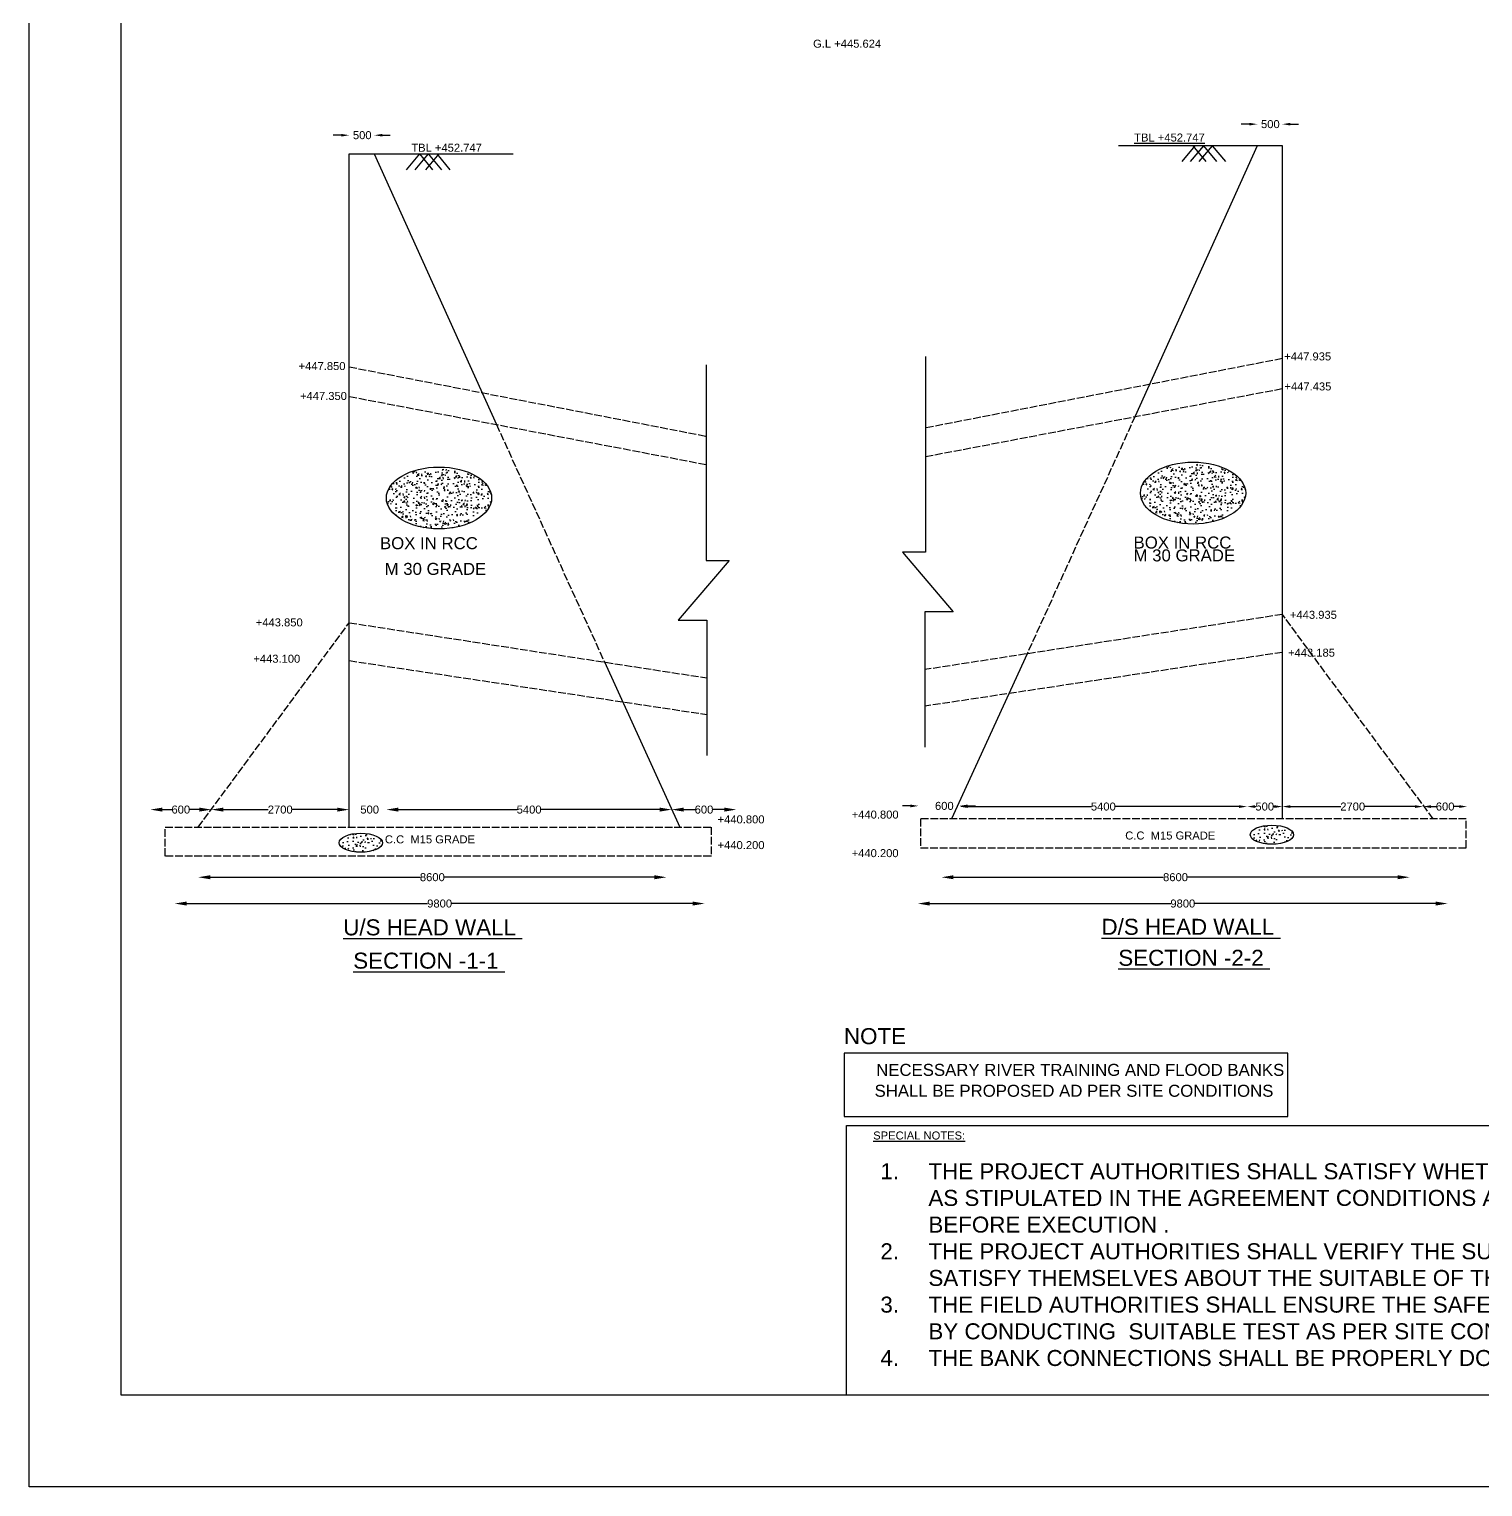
# Model space of a CAD drawing. Header units: millimetres. Extents: x 5124 to 2118060, y 2311 to 45645147.
# Drawn here: x 2058380 to 2076544, y 45603523 to 45621739 of the extents above; entities that cross this region are included whole.
import ezdxf

# ---------------------------------------------------------------- set-up
doc = ezdxf.new("R2010")
doc.units = ezdxf.units.MM
doc.header["$MEASUREMENT"] = 0
doc.linetypes.add('ACAD_ISO02W100', pattern=[15, 12, -3])
for name, color, linetype in [('DIMENSIONS', 7, 'Continuous'), ('DRAWING', 2, 'Continuous'), ('TEXT', 7, 'Continuous')]:
    doc.layers.add(name, color=color, linetype=linetype)
doc.styles.get("Standard").update_dxf_attribs({"font": 'arial.ttf', "height": 100})
doc.dimstyles.get("Standard").update_dxf_attribs({"dimtxt": 100, "dimasz": 100, "dimexe": 0.18, "dimexo": 0.0625, "dimgap": 0.09, "dimtad": 0, "dimdec": 0, "dimzin": 0, "dimdsep": 46, "dimtxsty": 'Standard', "dimcen": 0.09, "dimse1": 1, "dimse2": 1, "dimadec": 0, "dimazin": 0, "dimtfac": 1, "dimtdec": 0, "dimtofl": 0, "dimtmove": 0, "dimatfit": 3, "dimfxl": 1, "dimtolj": 1, "dimtzin": 0, "dimarcsym": 0})
pattern_1 = [(50, (0, 0), (179.31504565, -15.68803375), [18.75, -206.25]), (355, (0, 0), (-34.6878334, 188.0480334), [15, -165]), (100.4514, (14.94, -1.3), (144.6273454, 172.3598855), [15.9350475, -175.285528]), (46.1842, (0, 50), (266.8102622, -41.3797536), [28.125, -309.375]), (96.6356, (22.23, 46.55), (233.6656764, 243.5294677), [23.902572, -262.92825]), (351.1842, (0, 50), (233.6654863, 243.5296502), [22.5, -247.5]), (21, (25, 37.5), (149.22676303, -100.65472267), [18.75, -206.25]), (326, (25, 37.5), (60.828833, 181.28751126), [15, -165]), (71.4514, (37.44, 29.11), (210.05565715, 80.6326242), [15.9350475, -175.285528]), (37.5, (0, 0), (3.03996383, 83.22346346), [0, -163, 0, -167.5, 0, -165.625]), (7.5, (0, 0), (65.76738436, 98.60292797), [0, -95.5, 0, -159.25, 0, -63.125]), (327.5, (-55.75, 0), (133.45560904, -5.63871793), [0, -62.5, 0, -195, 0, -258.75]), (317.5, (-80.75, 0), (145.79654234, 25.02624558), [0, -81.25, 0, -129.5, 0, -183.75])]

# ---------------------------------------------------------------- blocks, each defined once
blk = doc.blocks.new('*D54')
at = {"layer": 'Defpoints', "color": 0, "transparency": 16777216}
for p in [(2059894, 45611977), (2060655, 45611986), (2060655, 45611986)]:
    blk.add_point(p, dxfattribs=at)
at = {"layer": 'DIMENSIONS', "color": 0, "lineweight": -2, "transparency": 16777216}
for p, q in [((2060044, 45611986), (2060164, 45611986)), ((2060505, 45611986), (2060385, 45611986))]:
    blk.add_line(p, q, dxfattribs=at)
at = {"layer": 'DIMENSIONS', "color": 0, "transparency": 16777216}
for points in [[(2060044, 45612011), (2060044, 45611961), (2059894, 45611986)], [(2060505, 45612011), (2060505, 45611961), (2060655, 45611986)]]:
    blk.add_solid(points, dxfattribs=at)
at = {"layer": 'DIMENSIONS', "color": 0, "transparency": 16777216, "insert": (2060275, 45611986), "char_height": 100, "attachment_point": 5}
blk.add_mtext('\\A1;600', dxfattribs=at)
blk = doc.blocks.new('*D55')
at = {"layer": 'Defpoints', "color": 0, "transparency": 16777216}
for p in [(2060655, 45611986), (2062379, 45611986), (2062379, 45611986)]:
    blk.add_point(p, dxfattribs=at)
at = {"layer": 'DIMENSIONS', "color": 0, "lineweight": -2, "transparency": 16777216}
for p, q in [((2060805, 45611986), (2061367, 45611986)), ((2062229, 45611986), (2061667, 45611986))]:
    blk.add_line(p, q, dxfattribs=at)
at = {"layer": 'DIMENSIONS', "color": 0, "transparency": 16777216}
for points in [[(2060805, 45612011), (2060805, 45611961), (2060655, 45611986)], [(2062229, 45612011), (2062229, 45611961), (2062379, 45611986)]]:
    blk.add_solid(points, dxfattribs=at)
at = {"layer": 'DIMENSIONS', "color": 0, "transparency": 16777216, "insert": (2061517, 45611986), "char_height": 100, "attachment_point": 5}
blk.add_mtext('\\A1;2700', dxfattribs=at)
blk = doc.blocks.new('*D56')
at = {"layer": 'Defpoints', "color": 0, "transparency": 16777216}
for p in [(2062379, 45611986), (2062844, 45611986), (2062844, 45611986)]:
    blk.add_point(p, dxfattribs=at)
at = {"layer": 'DIMENSIONS', "color": 0, "lineweight": -2, "transparency": 16777216}
for p, q in [((2062229, 45611986), (2062079, 45611986)), ((2062994, 45611986), (2063144, 45611986))]:
    blk.add_line(p, q, dxfattribs=at)
at = {"layer": 'DIMENSIONS', "color": 0, "transparency": 16777216}
for points in [[(2062229, 45612011), (2062229, 45611961), (2062379, 45611986)], [(2062994, 45612011), (2062994, 45611961), (2062844, 45611986)]]:
    blk.add_solid(points, dxfattribs=at)
at = {"layer": 'DIMENSIONS', "color": 0, "transparency": 16777216, "insert": (2062635, 45611986), "char_height": 100, "attachment_point": 5}
blk.add_mtext('\\A1;500', dxfattribs=at)
blk = doc.blocks.new('*D57')
at = {"layer": 'Defpoints', "color": 0, "transparency": 16777216}
for p in [(2062844, 45611986), (2066409, 45611991), (2066409, 45611986)]:
    blk.add_point(p, dxfattribs=at)
at = {"layer": 'DIMENSIONS', "color": 0, "lineweight": -2, "transparency": 16777216}
for p, q in [((2062994, 45611986), (2064477, 45611986)), ((2066259, 45611986), (2064776, 45611986))]:
    blk.add_line(p, q, dxfattribs=at)
at = {"layer": 'DIMENSIONS', "color": 0, "transparency": 16777216}
for points in [[(2062994, 45612011), (2062994, 45611961), (2062844, 45611986)], [(2066259, 45612011), (2066259, 45611961), (2066409, 45611986)]]:
    blk.add_solid(points, dxfattribs=at)
at = {"layer": 'DIMENSIONS', "color": 0, "transparency": 16777216, "insert": (2064627, 45611986), "char_height": 100, "attachment_point": 5}
blk.add_mtext('\\A1;5400', dxfattribs=at)
blk = doc.blocks.new('*D58')
at = {"layer": 'Defpoints', "color": 0, "transparency": 16777216}
for p in [(2066409, 45611991), (2067215, 45611991), (2067215, 45611986)]:
    blk.add_point(p, dxfattribs=at)
at = {"layer": 'DIMENSIONS', "color": 0, "lineweight": -2, "transparency": 16777216}
for p, q in [((2066559, 45611986), (2066702, 45611986)), ((2067065, 45611986), (2066923, 45611986))]:
    blk.add_line(p, q, dxfattribs=at)
at = {"layer": 'DIMENSIONS', "color": 0, "transparency": 16777216}
for points in [[(2066559, 45612011), (2066559, 45611961), (2066409, 45611986)], [(2067065, 45612011), (2067065, 45611961), (2067215, 45611986)]]:
    blk.add_solid(points, dxfattribs=at)
at = {"layer": 'DIMENSIONS', "color": 0, "transparency": 16777216, "insert": (2066812, 45611986), "char_height": 100, "attachment_point": 5}
blk.add_mtext('\\A1;600', dxfattribs=at)
blk = doc.blocks.new('*D59')
at = {"layer": 'Defpoints', "color": 0, "transparency": 16777216}
for p in [(2060492, 45611042), (2066343, 45611141), (2066343, 45611042)]:
    blk.add_point(p, dxfattribs=at)
at = {"layer": 'DIMENSIONS', "color": 0, "lineweight": -2, "transparency": 16777216}
for p, q in [((2060642, 45611141), (2063268, 45611141)), ((2066193, 45611141), (2063567, 45611141))]:
    blk.add_line(p, q, dxfattribs=at)
at = {"layer": 'DIMENSIONS', "color": 0, "transparency": 16777216}
for points in [[(2060642, 45611166), (2060642, 45611116), (2060492, 45611141)], [(2066193, 45611166), (2066193, 45611116), (2066343, 45611141)]]:
    blk.add_solid(points, dxfattribs=at)
at = {"layer": 'DIMENSIONS', "color": 0, "transparency": 16777216, "insert": (2063418, 45611141), "char_height": 100, "attachment_point": 5}
blk.add_mtext('\\A1;8600', dxfattribs=at)
blk = doc.blocks.new('*D60')
at = {"layer": 'Defpoints', "color": 0, "transparency": 16777216}
for p in [(2066820, 45610812), (2060197, 45610561), (2066820, 45610561)]:
    blk.add_point(p, dxfattribs=at)
at = {"layer": 'DIMENSIONS', "color": 0, "lineweight": -2, "transparency": 16777216}
for p, q in [((2060347, 45610812), (2063359, 45610812)), ((2066670, 45610812), (2063658, 45610812))]:
    blk.add_line(p, q, dxfattribs=at)
at = {"layer": 'DIMENSIONS', "color": 0, "transparency": 16777216}
for points in [[(2060347, 45610837), (2060347, 45610787), (2060197, 45610812)], [(2066670, 45610837), (2066670, 45610787), (2066820, 45610812)]]:
    blk.add_solid(points, dxfattribs=at)
at = {"layer": 'DIMENSIONS', "color": 0, "transparency": 16777216, "insert": (2063509, 45610812), "char_height": 100, "attachment_point": 5}
blk.add_mtext('\\A1;9800', dxfattribs=at)
blk = doc.blocks.new('*D61')
at = {"layer": 'Defpoints', "color": 0, "transparency": 16777216}
for p in [(2069779, 45611042), (2075629, 45611141), (2075629, 45611042)]:
    blk.add_point(p, dxfattribs=at)
at = {"layer": 'DIMENSIONS', "color": 0, "lineweight": -2, "transparency": 16777216}
for p, q in [((2069929, 45611141), (2072555, 45611141)), ((2075479, 45611141), (2072853, 45611141))]:
    blk.add_line(p, q, dxfattribs=at)
at = {"layer": 'DIMENSIONS', "color": 0, "transparency": 16777216}
for points in [[(2069929, 45611166), (2069929, 45611116), (2069779, 45611141)], [(2075479, 45611166), (2075479, 45611116), (2075629, 45611141)]]:
    blk.add_solid(points, dxfattribs=at)
at = {"layer": 'DIMENSIONS', "color": 0, "transparency": 16777216, "insert": (2072704, 45611141), "char_height": 100, "attachment_point": 5}
blk.add_mtext('\\A1;8600', dxfattribs=at)
blk = doc.blocks.new('*D62')
at = {"layer": 'Defpoints', "color": 0, "transparency": 16777216}
for p in [(2076106, 45610812), (2069484, 45610561), (2076106, 45610561)]:
    blk.add_point(p, dxfattribs=at)
at = {"layer": 'DIMENSIONS', "color": 0, "lineweight": -2, "transparency": 16777216}
for p, q in [((2069634, 45610812), (2072646, 45610812)), ((2075956, 45610812), (2072944, 45610812))]:
    blk.add_line(p, q, dxfattribs=at)
at = {"layer": 'DIMENSIONS', "color": 0, "transparency": 16777216}
for points in [[(2069634, 45610837), (2069634, 45610787), (2069484, 45610812)], [(2075956, 45610837), (2075956, 45610787), (2076106, 45610812)]]:
    blk.add_solid(points, dxfattribs=at)
at = {"layer": 'DIMENSIONS', "color": 0, "transparency": 16777216, "insert": (2072795, 45610812), "char_height": 100, "attachment_point": 5}
blk.add_mtext('\\A1;9800', dxfattribs=at)
blk = doc.blocks.new('*D63')
at = {"layer": 'Defpoints', "color": 0, "transparency": 16777216}
for p in [(2070005, 45612086), (2069492, 45612048), (2070005, 45612032)]:
    blk.add_point(p, dxfattribs=at)
at = {"layer": 'TEXT', "color": 0, "lineweight": -2, "transparency": 16777216}
for p, q in [((2069392, 45612032), (2069292, 45612032)), ((2070105, 45612032), (2070205, 45612032))]:
    blk.add_line(p, q, dxfattribs=at)
at = {"layer": 'TEXT', "color": 0, "transparency": 16777216}
for points in [[(2069392, 45612049), (2069392, 45612015), (2069492, 45612032)], [(2070105, 45612049), (2070105, 45612015), (2070005, 45612032)]]:
    blk.add_solid(points, dxfattribs=at)
at = {"layer": 'TEXT', "color": 0, "transparency": 16777216, "insert": (2069815, 45612032), "char_height": 100, "attachment_point": 5}
blk.add_mtext('\\A1;600', dxfattribs=at)
blk = doc.blocks.new('*D64')
at = {"layer": 'Defpoints', "color": 0, "transparency": 16777216}
for p in [(2070005, 45612032), (2073599, 45612032), (2073599, 45612024)]:
    blk.add_point(p, dxfattribs=at)
at = {"layer": 'TEXT', "color": 0, "lineweight": -2, "transparency": 16777216}
for p, q in [((2070105, 45612024), (2071653, 45612024)), ((2073499, 45612024), (2071952, 45612024))]:
    blk.add_line(p, q, dxfattribs=at)
at = {"layer": 'TEXT', "color": 0, "transparency": 16777216}
for points in [[(2070105, 45612041), (2070105, 45612007), (2070005, 45612024)], [(2073499, 45612041), (2073499, 45612007), (2073599, 45612024)]]:
    blk.add_solid(points, dxfattribs=at)
at = {"layer": 'TEXT', "color": 0, "transparency": 16777216, "insert": (2071802, 45612024), "char_height": 100, "attachment_point": 5}
blk.add_mtext('\\A1;5400', dxfattribs=at)
blk = doc.blocks.new('*D65')
at = {"layer": 'Defpoints', "color": 0, "transparency": 16777216}
for p in [(2073599, 45612024), (2074039, 45612064), (2074039, 45612024)]:
    blk.add_point(p, dxfattribs=at)
at = {"layer": 'TEXT', "color": 0, "lineweight": -2, "transparency": 16777216}
for p, q in [((2073699, 45612024), (2073709, 45612024)), ((2073939, 45612024), (2073929, 45612024))]:
    blk.add_line(p, q, dxfattribs=at)
at = {"layer": 'TEXT', "color": 0, "transparency": 16777216}
for points in [[(2073699, 45612041), (2073699, 45612007), (2073599, 45612024)], [(2073939, 45612041), (2073939, 45612007), (2074039, 45612024)]]:
    blk.add_solid(points, dxfattribs=at)
at = {"layer": 'TEXT', "color": 0, "transparency": 16777216, "insert": (2073819, 45612024), "char_height": 100, "attachment_point": 5}
blk.add_mtext('\\A1;500', dxfattribs=at)
blk = doc.blocks.new('*D66')
at = {"layer": 'Defpoints', "color": 0, "transparency": 16777216}
for p in [(2074039, 45612024), (2075797, 45612044), (2075797, 45612024)]:
    blk.add_point(p, dxfattribs=at)
at = {"layer": 'TEXT', "color": 0, "lineweight": -2, "transparency": 16777216}
for p, q in [((2074139, 45612024), (2074768, 45612024)), ((2075697, 45612024), (2075068, 45612024))]:
    blk.add_line(p, q, dxfattribs=at)
at = {"layer": 'TEXT', "color": 0, "transparency": 16777216}
for points in [[(2074139, 45612041), (2074139, 45612007), (2074039, 45612024)], [(2075697, 45612041), (2075697, 45612007), (2075797, 45612024)]]:
    blk.add_solid(points, dxfattribs=at)
at = {"layer": 'TEXT', "color": 0, "transparency": 16777216, "insert": (2074918, 45612024), "char_height": 100, "attachment_point": 5}
blk.add_mtext('\\A1;2700', dxfattribs=at)
blk = doc.blocks.new('*D67')
at = {"layer": 'Defpoints', "color": 0, "transparency": 16777216}
for p in [(2075797, 45612024), (2076349, 45612024), (2076349, 45612024)]:
    blk.add_point(p, dxfattribs=at)
at = {"layer": 'TEXT', "color": 0, "lineweight": -2, "transparency": 16777216}
for p, q in [((2075897, 45612024), (2075962, 45612024)), ((2076249, 45612024), (2076184, 45612024))]:
    blk.add_line(p, q, dxfattribs=at)
at = {"layer": 'TEXT', "color": 0, "transparency": 16777216}
for points in [[(2075897, 45612041), (2075897, 45612007), (2075797, 45612024)], [(2076249, 45612041), (2076249, 45612007), (2076349, 45612024)]]:
    blk.add_solid(points, dxfattribs=at)
at = {"layer": 'TEXT', "color": 0, "transparency": 16777216, "insert": (2076073, 45612024), "char_height": 100, "attachment_point": 5}
blk.add_mtext('\\A1;600', dxfattribs=at)
blk = doc.blocks.new('*D68')
at = {"layer": 'Defpoints', "color": 0, "transparency": 16777216}
for p in [(2062692, 45620414), (2062379, 45620179), (2062692, 45620179)]:
    blk.add_point(p, dxfattribs=at)
at = {"layer": 'TEXT', "color": 0, "lineweight": -2, "transparency": 16777216}
for p, q in [((2062279, 45620414), (2062179, 45620414)), ((2062792, 45620414), (2062892, 45620414))]:
    blk.add_line(p, q, dxfattribs=at)
at = {"layer": 'TEXT', "color": 0, "transparency": 16777216}
for points in [[(2062279, 45620430), (2062279, 45620397), (2062379, 45620414)], [(2062792, 45620430), (2062792, 45620397), (2062692, 45620414)]]:
    blk.add_solid(points, dxfattribs=at)
at = {"layer": 'TEXT', "color": 0, "transparency": 16777216, "insert": (2062542, 45620414), "char_height": 100, "attachment_point": 5}
blk.add_mtext('\\A1;500', dxfattribs=at)
blk = doc.blocks.new('*D69')
at = {"layer": 'Defpoints', "color": 0, "transparency": 16777216}
for p in [(2074039, 45620552), (2073726, 45620283), (2074039, 45620283)]:
    blk.add_point(p, dxfattribs=at)
at = {"layer": 'TEXT', "color": 0, "lineweight": -2, "transparency": 16777216}
for p, q in [((2073626, 45620552), (2073526, 45620552)), ((2074139, 45620552), (2074239, 45620552))]:
    blk.add_line(p, q, dxfattribs=at)
at = {"layer": 'TEXT', "color": 0, "transparency": 16777216}
for points in [[(2073626, 45620569), (2073626, 45620535), (2073726, 45620552)], [(2074139, 45620569), (2074139, 45620535), (2074039, 45620552)]]:
    blk.add_solid(points, dxfattribs=at)
at = {"layer": 'TEXT', "color": 0, "transparency": 16777216, "insert": (2073889, 45620552), "char_height": 100, "attachment_point": 5}
blk.add_mtext('\\A1;500', dxfattribs=at)

msp = doc.modelspace()

# ---------------------------------------------------------------- hatches: boundary and pattern name
at = {"layer": 'DRAWING'}
h = msp.add_hatch(dxfattribs=at)
h.set_pattern_fill('AR-CONC', color=0, scale=25, style=0)
h.set_pattern_definition([(50, (9421.94, 60.73), (179.31504565, -15.68803375), [18.75, -206.25]), (355, (9421.94, 60.73), (-34.6878334, 188.0480334), [15, -165]), (100.4514, (9436.88, 59.43), (144.6273454, 172.3598855), [15.9350475, -175.285528]), (46.1842, (9421.94, 110.73), (266.8102622, -41.3797536), [28.125, -309.375]), (96.6356, (9444.17, 107.28), (233.6656764, 243.5294677), [23.902572, -262.92825]), (351.1842, (9421.94, 110.73), (233.6654863, 243.5296502), [22.5, -247.5]), (21, (9446.94, 98.23), (149.22676303, -100.65472267), [18.75, -206.25]), (326, (9446.94, 98.23), (60.828833, 181.28751126), [15, -165]), (71.4514, (9459.37, 89.85), (210.05565715, 80.6326242), [15.9350475, -175.285528]), (37.5, (9421.935, 60.73), (3.03996383, 83.22346346), [0, -163, 0, -167.5, 0, -165.625]), (7.5, (9421.935, 60.73), (65.76738436, 98.60292797), [0, -95.5, 0, -159.25, 0, -63.125]), (327.5, (9366.185, 60.73), (133.45560904, -5.63871793), [0, -62.5, 0, -195, 0, -258.75]), (317.5, (9341.19, 60.73), (145.79654234, 25.02624558), [0, -81.25, 0, -129.5, 0, -183.75])])
edge = h.paths.add_edge_path()
edge.add_ellipse((2072923.1, 45615941.5), major_axis=(-657.8, 0), ratio=0.5876805, start_angle=0, end_angle=360)
h = msp.add_hatch(dxfattribs=at)
h.set_pattern_fill('AR-CONC', color=0, scale=25, style=0)
h.set_pattern_definition(pattern_1)
edge = h.paths.add_edge_path()
edge.add_ellipse((2063501.2, 45615880.8), major_axis=(-657.8, 0), ratio=0.5876805, start_angle=0, end_angle=360)
h = msp.add_hatch(dxfattribs=at)
h.set_pattern_fill('AR-CONC', color=0, scale=25, style=0)
h.set_pattern_definition([(50, (11385.17, 100.53), (179.31504565, -15.68803375), [18.75, -206.25]), (355, (11385.17, 100.53), (-34.6878334, 188.0480334), [15, -165]), (100.4514, (11400.12, 99.22), (144.6273454, 172.3598855), [15.9350475, -175.285528]), (46.1842, (11385.17, 150.53), (266.8102622, -41.3797536), [28.125, -309.375]), (96.6356, (11407.4, 147.08), (233.6656764, 243.5294677), [23.902572, -262.92825]), (351.1842, (11385.17, 150.53), (233.6654863, 243.5296502), [22.5, -247.5]), (21, (11410.17, 138.03), (149.22676303, -100.65472267), [18.75, -206.25]), (326, (11410.17, 138.03), (60.828833, 181.28751126), [15, -165]), (71.4514, (11422.6, 129.64), (210.05565715, 80.6326242), [15.9350475, -175.285528]), (37.5, (11385.17, 100.53), (3.03996383, 83.22346346), [0, -163, 0, -167.5, 0, -165.625]), (7.5, (11385.17, 100.53), (65.76738436, 98.60292797), [0, -95.5, 0, -159.25, 0, -63.125]), (327.5, (11329.42, 100.53), (133.45560904, -5.63871793), [0, -62.5, 0, -195, 0, -258.75]), (317.5, (11304.42, 100.53), (145.79654234, 25.02624558), [0, -81.25, 0, -129.5, 0, -183.75])])
edge = h.paths.add_edge_path()
edge.add_ellipse((2073909, 45611672.7), major_axis=(271.2, 0), ratio=0.4384537, start_angle=0, end_angle=360)
h = msp.add_hatch(dxfattribs=at)
h.set_pattern_fill('AR-CONC', color=0, scale=25, style=0)
h.set_pattern_definition(pattern_1)
edge = h.paths.add_edge_path()
edge.add_ellipse((2062523.8, 45611572.1), major_axis=(271.2, 0), ratio=0.4384537, start_angle=0, end_angle=360)

# ---------------------------------------------------------------- linework, layer by layer
at = {"layer": 'DIMENSIONS'}
msp.add_lwpolyline([(2118059.9, 45603522.8), (2058380.1, 45603522.8), (2058380.1, 45645146.9), (2118059.9, 45645146.9)], close=True, dxfattribs=at)
at = {"layer": 'DRAWING', "color": 0}
msp.add_lwpolyline([(2059530.4, 45643990.6), (2116910.2, 45643990.6), (2116910.2, 45604666.8), (2059530.4, 45604666.8)], close=True, dxfattribs=at)
for points in [[(2074039, 45611870), (2074039, 45620282.5), (2071991.5, 45620282.5)], [(2073726.1, 45620282.5), (2072199.8, 45616903)], [(2072945.8, 45620282.5), (2072780.9, 45620085.1)], [(2073052.5, 45620282.5), (2072887.7, 45620085.1)], [(2072919.2, 45620282.5), (2073084.7, 45620086.1)], [(2073161.3, 45620282.5), (2072996.4, 45620085.1)], [(2073052.5, 45620282.5), (2073218, 45620086.1)], [(2073161.3, 45620282.5), (2073326.7, 45620086.1)], [(2062379.3, 45611766.8), (2062379.3, 45620179.3), (2064426.8, 45620179.3)], [(2062692.2, 45620179.3), (2064218.5, 45616799.8)], [(2063257.1, 45620179.3), (2063091.6, 45619982.9)], [(2063365.8, 45620179.3), (2063200.3, 45619982.9)], [(2063257.1, 45620179.3), (2063421.9, 45619981.8)], [(2063499.1, 45620179.3), (2063333.7, 45619982.9)], [(2063365.8, 45620179.3), (2063530.7, 45619981.8)], [(2063472.6, 45620179.3), (2063637.4, 45619981.8)], [(2066837.9, 45617545.2), (2066837.9, 45615100.8), (2067126.5, 45615100.8), (2066491.6, 45614354.9), (2066848.6, 45614354.9), (2066848.6, 45612664.3)], [(2069580.5, 45617648.5), (2069580.5, 45615204), (2069291.8, 45615204), (2069926.7, 45614458.1), (2069569.7, 45614458.1), (2069569.7, 45612767.6)], [(2070850.1, 45613934.9), (2069906.8, 45611870)], [(2065568.2, 45613831.7), (2066511.5, 45611766.8)]]:
    msp.add_lwpolyline(points, dxfattribs=at)
at = {"layer": 'DRAWING', "color": 0, "linetype": 'ACAD_ISO02W100', "ltscale": 8}
for points in [[(2074039, 45617622.3), (2069580.5, 45616755.7)], [(2062379.3, 45617519.1), (2066837.9, 45616652.5)], [(2069580.5, 45616398), (2074039, 45617248.4)], [(2066837.9, 45616294.8), (2062379.3, 45617145.2)], [(2072199.8, 45616903), (2070850.1, 45613934.9)], [(2064218.5, 45616799.8), (2065568.2, 45613831.7)], [(2060493, 45611766.8), (2062379.3, 45614321.7), (2066848.6, 45613632.1)], [(2075925.3, 45611870), (2074039, 45614425), (2069569.7, 45613735.4)], [(2074039, 45613951.2), (2069569.7, 45613278)], [(2062379.3, 45613848), (2066848.6, 45613174.8)]]:
    msp.add_lwpolyline(points, dxfattribs=at)
for points in [[(2060081.3, 45611766.8), (2066899.9, 45611766.8), (2066899.9, 45611406.3), (2060081.3, 45611406.3)], [(2076337.1, 45611870), (2069518.5, 45611870), (2069518.5, 45611509.5), (2076337.1, 45611509.5)]]:
    msp.add_lwpolyline(points, close=True, dxfattribs=at)
at = {"layer": 'DRAWING', "color": 0}
for centre, major_axis, ratio in [((2072923.1, 45615941.5), (-657.8, 0), 0.5876805), ((2063501.2, 45615880.8), (-657.8, 0), 0.5876805), ((2073909, 45611672.7), (271.2, 0), 0.4384537), ((2062523.8, 45611572.1), (271.2, 0), 0.4384537)]:
    msp.add_ellipse(centre, major_axis=major_axis, ratio=ratio, dxfattribs=at)
at = {"layer": 'TEXT', "color": 0}
for points in [[(2074108.5, 45608940.9), (2068563.2, 45608940.9), (2068563.2, 45608149.1), (2074108.5, 45608149.1)], [(2068593.6, 45608039.4), (2089214, 45608039.4), (2089214, 45604666.8), (2068593.6, 45604666.8)]]:
    msp.add_lwpolyline(points, close=True, dxfattribs=at)

# ---------------------------------------------------------------- texts
for s, height, p in [('G.L +445.624', 100, (2068175.4, 45621507.7)), ('TBL +452.747', 100, (2063155.2, 45620207.7)), ('%%UTBL +452.747', 100, (2072187.8, 45620335.1)), ('+447.850', 100, (2061746.5, 45617479.2)), ('+447.935', 100, (2074062.3, 45617599.5)), ('+447.350', 100, (2061764, 45617105.4)), ('+447.435', 100, (2074065, 45617224.5)), ('BOX IN RCC ', 150, (2062763.7, 45615240.7)), ('BOX IN RCC ', 150, (2072179.7, 45615248.8)), ('M 30 GRADE ', 150, (2072179.7, 45615088.2)), (' M 30 GRADE ', 150, (2062763.7, 45614919.5)), ('+443.935', 100, (2074133.8, 45614370.7)), ('+443.850 ', 100, (2061211.7, 45614275.6)), ('+443.100', 100, (2061180.9, 45613821.6)), ('+443.185', 100, (2074109.7, 45613897.3)), ('+440.800 ', 100, (2066982, 45611814)), ('+440.800 ', 100, (2068657.3, 45611874)), ('C.C  M15 GRADE ', 100, (2062825.3, 45611564.3)), ('+440.200', 100, (2066982, 45611492.7)), ('C.C  M15 GRADE ', 100, (2072075.6, 45611612.5)), ('+440.200', 100, (2068657.3, 45611392.1)), ('%%UU/S HEAD WALL ', 200, (2062304.7, 45610414.8)), ('%%UD/S HEAD WALL ', 200, (2071779, 45610421.4)), ('%%USECTION -1-1 ', 200, (2062429.6, 45609998.7)), ('%%USECTION -2-2 ', 200, (2071989.1, 45610034.4)), ('NOTE ', 200, (2068560.6, 45609055)), ('NECESSARY RIVER TRAINING AND FLOOD BANKS ', 150, (2068963.3, 45608658.8)), ('SHALL BE PROPOSED AD PER SITE CONDITIONS ', 150, (2068943.8, 45608397.6)), ('%%USPECIAL NOTES:', 100, (2068926.7, 45607863.6))]:
    msp.add_text(s, height=height, dxfattribs=at).set_placement(p)
at = {"layer": 'TEXT', "color": 0, "insert": (2068816.4, 45607567), "char_height": 200, "width": 20043.947, "attachment_point": 1}
msp.add_mtext('\\pi-600,l800,t800;1.^ITHE PROJECT AUTHORITIES SHALL SATISFY WHETHER THE DESIGN AND DRAWING PROPOSALS COMPLY WITH TECHNICAL SPECIFICATION AS STIPULATED IN THE AGREEMENT CONDITIONS ANY DEVIATIONS NOTICED MAY BE REFEREED TO CDO FOR NECESSARY MODIFICATION BEFORE EXECUTION .\\P2.^ITHE PROJECT AUTHORITIES SHALL VERIFY THE SUITABILITY OF THE STRUCTURE AS PER APPROVED  HYDRAULIC PARTICULARS   AND SATISFY THEMSELVES ABOUT THE SUITABLE OF THE STRICTURE.\\P3.^ITHE FIELD AUTHORITIES SHALL ENSURE THE SAFE BEARING CAPACITY OF SOIL AT FOUNDATIONS LEVEL BEFORE EXECUTION OF WORK BY CONDUCTING  SUITABLE TEST AS PER SITE CONDITION \\P4.^ITHE BANK CONNECTIONS SHALL BE PROPERLY DONE WITH REF TO THE AVERAGE GROUND LEVELS  ', dxfattribs=at)

# ---------------------------------------------------------------- dimensions: what is measured, and where the dimension line sits
at = {"layer": 'DIMENSIONS', "color": 0}
for base, p1, p2, text, picture, middle in [((2060654.6, 45611985.6), (2059894.4, 45611976.8), (2060654.6, 45611985.6), '600', '*D54', (2060274.5, 45611985.6)), ((2062379.3, 45611985.6), (2060654.6, 45611985.6), (2062379.3, 45611985.6), '2700', '*D55', (2061517, 45611985.6)), ((2066409.2, 45611985.6), (2062844, 45611985.6), (2066409.2, 45611990.6), '5400', '*D57', (2064626.6, 45611985.6)), ((2067215.2, 45611985.6), (2066409.2, 45611990.6), (2067215.2, 45611990.6), '600', '*D58', (2066812.2, 45611985.6)), ((2066343.2, 45611141), (2060492.4, 45611042.4), (2066343.2, 45611042.4), '8600', '*D59', (2063417.8, 45611141)), ((2075629.3, 45611141), (2069778.5, 45611042.4), (2075629.3, 45611042.4), '8600', '*D61', (2072703.9, 45611141)), ((2066820, 45610812), (2060197.4, 45610560.6), (2066820, 45610560.6), '9800', '*D60', (2063508.7, 45610812)), ((2076106.1, 45610812), (2069483.5, 45610560.6), (2076106.1, 45610560.6), '9800', '*D62', (2072794.8, 45610812))]:
    dim = msp.add_linear_dim(base=base, p1=p1, p2=p2, text=text, dimstyle='Standard', override={"dimasz": 150}, dxfattribs=at)
    dim.commit()
    dim.dimension.update_dxf_attribs({"geometry": picture, "text_midpoint": middle})
dim = msp.add_linear_dim(base=(2062844, 45611985.6), p1=(2062379.3, 45611985.6), p2=(2062844, 45611985.6), text='500', dimstyle='Standard', override={"dimasz": 150}, dxfattribs=at)
dim.commit()
dim.dimension.update_dxf_attribs({"geometry": '*D56', "text_midpoint": (2062635.4, 45611985.6), "dimtype": 160})
at = {"layer": 'TEXT', "color": 0}
for base, p1, p2, text, picture, middle in [((2062692.2, 45620413.7), (2062379.3, 45620179.3), (2062692.2, 45620179.3), '500', '*D68', (2062542.2, 45620413.7)), ((2074039, 45620552.1), (2073726.1, 45620282.5), (2074039, 45620282.5), '500', '*D69', (2073889, 45620552.1)), ((2070005.4, 45612031.9), (2069492, 45612047.7), (2070005.4, 45612085.8), '600', '*D63', (2069815.4, 45612031.9)), ((2074039, 45612024), (2073599.2, 45612024), (2074039, 45612063.5), '500', '*D65', (2073819.1, 45612024))]:
    dim = msp.add_linear_dim(base=base, p1=p1, p2=p2, text=text, dimstyle='Standard', dxfattribs=at)
    dim.commit()
    dim.dimension.update_dxf_attribs({"geometry": picture, "text_midpoint": middle, "dimtype": 160})
for base, p1, p2, text, picture, middle in [((2073599.2, 45612024), (2070005.4, 45612031.9), (2073599.2, 45612031.9), '5400', '*D64', (2071802.3, 45612024)), ((2075797, 45612024.1), (2074039, 45612024), (2075797, 45612043.8), '2700', '*D66', (2074918, 45612024.1)), ((2076349, 45612024.1), (2075797, 45612024.1), (2076349, 45612024.1), '600', '*D67', (2076073, 45612024.1))]:
    dim = msp.add_linear_dim(base=base, p1=p1, p2=p2, text=text, dimstyle='Standard', dxfattribs=at)
    dim.commit()
    dim.dimension.update_dxf_attribs({"geometry": picture, "text_midpoint": middle})

doc.saveas('drawing.dxf')
